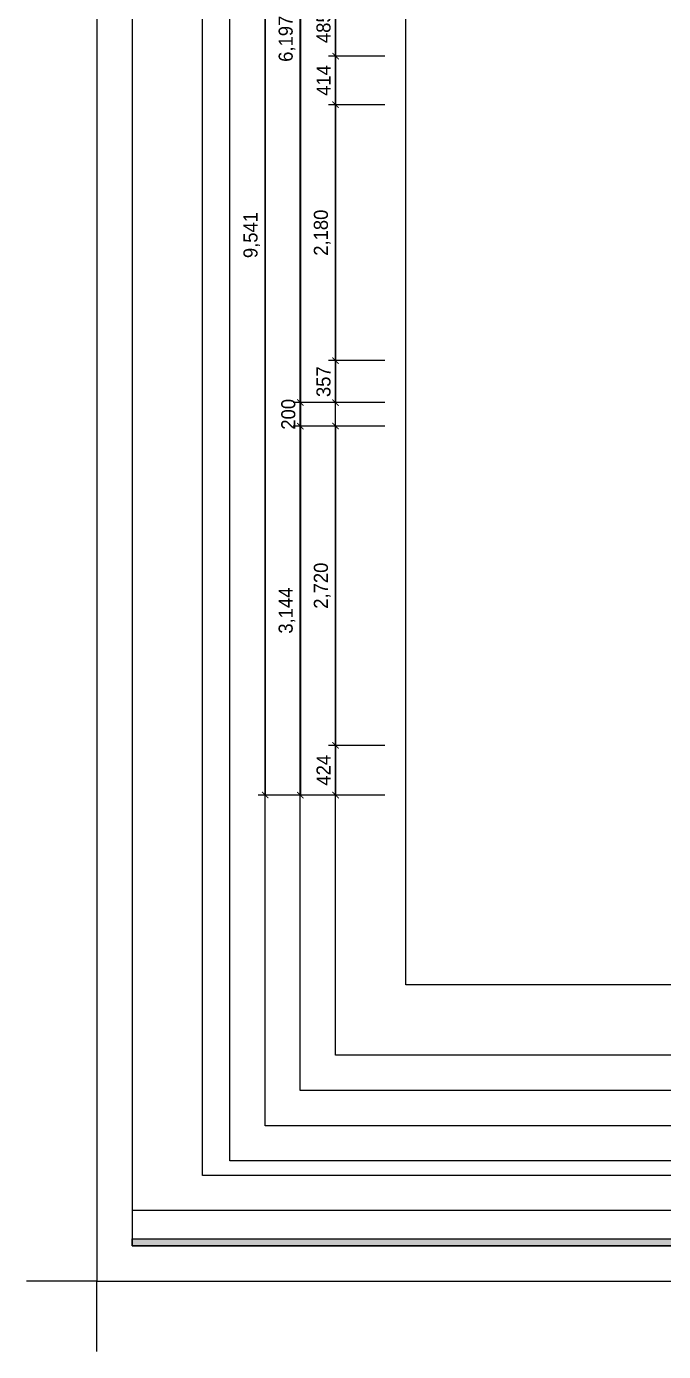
# Model space of a CAD drawing. Header units: millimetres. Extents: x -7413 to 64677, y 6112 to 38711.
# Drawn here: x 38277 to 43708, y 6112 to 17399 of the extents above; entities that cross this region are included whole.
import ezdxf
from ezdxf.enums import TextEntityAlignment as Align

# ---------------------------------------------------------------- set-up
doc = ezdxf.new("R2010")
doc.units = ezdxf.units.MM
doc.header["$LTSCALE"] = 100
doc.layers.get('Defpoints').update_dxf_attribs({"color": 139})
for name, color, linetype in [('FORM(YOURNAME)-1', 1, 'Continuous'), ('FORM(YOURNAME)-11', 1, 'Continuous'), ('치수선', 1, 'Continuous')]:
    doc.layers.add(name, color=color, linetype=linetype)
doc.styles.add('YOURNAME', font='Dotum.ttf')
doc.dimstyles.new('YOURNAME-60', dxfattribs={"dimscale": 60, "dimtxt": 2, "dimasz": 0.9, "dimexe": 1, "dimexo": 3, "dimgap": 0.7, "dimtad": 1, "dimdec": 0, "dimzin": 0, "dimdsep": 46, "dimlunit": 6, "dimtxsty": 'YOURNAME', "dimblk": 'ARCHTICK', "dimcen": 0, "dimclrd": 1, "dimclre": 1, "dimclrt": 7, "dimadec": 0, "dimazin": 0, "dimtfac": 1, "dimtdec": 0, "dimtix": 1, "dimtmove": 2, "dimatfit": 3, "dimldrblk": 'ARCHTICK', "dimfxl": 1, "dimtolj": 1, "dimtzin": 0, "dimarcsym": 0})

# ---------------------------------------------------------------- blocks, each defined once
blk = doc.blocks.new('FORM-ELEVATION')
at = {"layer": 'FORM(YOURNAME)-11'}
h = blk.add_hatch(color=256, dxfattribs=at)
h.dxf.hatch_style = 1
h.paths.add_polyline_path([(-10309, 35708), (71691, 35708), (71691, 35508), (-10309, 35508)])
h.paths.add_polyline_path([(-10309, -21492), (71691, -21492), (71691, -21692), (-10309, -21692)])
at = {"layer": 'Defpoints', "color": 158}
blk.add_line((62481, -20692), (-10309, -20692), dxfattribs=at)
for points in [[(-10309, -21692), (71691, -21692), (71691, 35708), (-10309, 35708)], [(-8309, 33708), (61071, 33708), (61071, -19692), (-8309, -19692)]]:
    blk.add_lwpolyline(points, close=True, dxfattribs=at)
at = {"layer": 'Defpoints', "color": 1}
blk.add_lwpolyline([(-11309, -24692), (-11309, -22692), (-13309, -22692)], dxfattribs=at)
at = {"layer": 'FORM(YOURNAME)-11', "color": 250}
blk.add_lwpolyline([(-11309, -22692), (72691, -22692), (72691, 36708), (-11309, 36708)], close=True, dxfattribs=at)
at = {"layer": 'FORM(YOURNAME)-11'}
blk.add_lwpolyline([(-10309, -21492), (71691, -21492), (71691, -21692), (-10309, -21692)], close=True, dxfattribs=at)
at = {"layer": 'FORM(YOURNAME)-11', "color": 3, "style": 'YOURNAME'}
for tag, height, p in [('1', 451, (71041, -1219)), ('2', 451, (71041, -1863)), ('3', 451, (71041, -3150)), ('4', 451, (71041, -5081)), ('5', 515, (71041, -7398)), ('6', 515, (71041, -9650)), ('7', 515, (71041, -11903)), ('8', 515, (71041, -14155)), ('9', 515, (71041, -16408)), ('10', 515, (66791, -18596)), ('11', 515, (71041, -18660)), ('12', 515, (66791, -20848)), ('13', 515, (71041, -20848))]:
    blk.add_attdef(tag, text='', height=height, dxfattribs=at).set_placement(p, align=Align.MIDDLE_RIGHT)
blk = doc.blocks.new('_ArchTick')
at = {"color": 0, "linetype": 'ByBlock', "const_width": 0.15}
blk.add_lwpolyline([(-0.5, -0.5), (0.5, 0.5)], dxfattribs=at)
blk = doc.blocks.new('*D137')
at = {"layer": 'Defpoints', "color": 0, "transparency": 16777216}
for p in [(41512, 20392), (40312, 10851), (41512, 10851)]:
    blk.add_point(p, dxfattribs=at)
at = {"layer": '치수선', "color": 1, "lineweight": -2, "transparency": 16777216}
for p, q in [((41332, 20392), (40252, 20392)), ((40312, 20392), (40312, 10851)), ((41332, 10851), (40252, 10851))]:
    blk.add_line(p, q, dxfattribs=at)
at = {"layer": '치수선', "color": 1, "lineweight": -2, "transparency": 16777216, "xscale": 54, "yscale": 54, "zscale": 54}
for p, rotation in [((40312, 20392), 90), ((40312, 10851), 270)]:
    blk.add_blockref('_ArchTick', p, dxfattribs=dict(at, rotation=rotation))
at = {"layer": '치수선', "color": 7, "transparency": 16777216, "insert": (40198, 15622), "char_height": 120, "attachment_point": 5, "rotation": 90, "style": 'YOURNAME'}
blk.add_mtext('\\A1;9,541', dxfattribs=at)
blk = doc.blocks.new('*D126')
at = {"layer": 'Defpoints', "color": 0, "transparency": 16777216}
for p in [(41512, 20392), (40612, 14195), (41512, 14195)]:
    blk.add_point(p, dxfattribs=at)
at = {"layer": '치수선', "color": 1, "lineweight": -2, "transparency": 16777216}
for p, q in [((41332, 20392), (40552, 20392)), ((40612, 20392), (40612, 14195)), ((41332, 14195), (40552, 14195))]:
    blk.add_line(p, q, dxfattribs=at)
at = {"layer": '치수선', "color": 1, "lineweight": -2, "transparency": 16777216, "xscale": 54, "yscale": 54, "zscale": 54}
for p, rotation in [((40612, 20392), 90), ((40612, 14195), 270)]:
    blk.add_blockref('_ArchTick', p, dxfattribs=dict(at, rotation=rotation))
at = {"layer": '치수선', "color": 7, "transparency": 16777216, "insert": (40498, 17294), "char_height": 120, "attachment_point": 5, "rotation": 90, "style": 'YOURNAME'}
blk.add_mtext('\\A1;6,197', dxfattribs=at)
blk = doc.blocks.new('*D127')
at = {"layer": 'Defpoints', "color": 0, "transparency": 16777216}
for p in [(41512, 14195), (40612, 13995), (41512, 13995)]:
    blk.add_point(p, dxfattribs=at)
at = {"layer": '치수선', "color": 1, "lineweight": -2, "transparency": 16777216}
for p, q in [((40612, 14195), (40612, 14249)), ((41332, 14195), (40552, 14195)), ((40612, 14195), (40612, 13995)), ((41332, 13995), (40552, 13995)), ((40612, 13995), (40612, 13941))]:
    blk.add_line(p, q, dxfattribs=at)
at = {"layer": '치수선', "color": 1, "lineweight": -2, "transparency": 16777216, "xscale": 54, "yscale": 54, "zscale": 54}
for p, rotation in [((40612, 14195), 270), ((40612, 13995), 90)]:
    blk.add_blockref('_ArchTick', p, dxfattribs=dict(at, rotation=rotation))
at = {"layer": '치수선', "color": 7, "transparency": 16777216, "insert": (40510, 14095), "char_height": 120, "attachment_point": 5, "rotation": 90, "style": 'YOURNAME'}
blk.add_mtext('\\A1;200', dxfattribs=at)
blk = doc.blocks.new('*D128')
at = {"layer": 'Defpoints', "color": 0, "transparency": 16777216}
for p in [(41512, 13995), (40612, 10851), (41512, 10851)]:
    blk.add_point(p, dxfattribs=at)
at = {"layer": '치수선', "color": 1, "lineweight": -2, "transparency": 16777216}
for p, q in [((41332, 13995), (40552, 13995)), ((40612, 13995), (40612, 10851)), ((41332, 10851), (40552, 10851))]:
    blk.add_line(p, q, dxfattribs=at)
at = {"layer": '치수선', "color": 1, "lineweight": -2, "transparency": 16777216, "xscale": 54, "yscale": 54, "zscale": 54}
for p, rotation in [((40612, 13995), 90), ((40612, 10851), 270)]:
    blk.add_blockref('_ArchTick', p, dxfattribs=dict(at, rotation=rotation))
at = {"layer": '치수선', "color": 7, "transparency": 16777216, "insert": (40498, 12423), "char_height": 120, "attachment_point": 5, "rotation": 90, "style": 'YOURNAME'}
blk.add_mtext('\\A1;3,144', dxfattribs=at)
blk = doc.blocks.new('*D131')
at = {"layer": 'Defpoints', "color": 0, "transparency": 16777216}
for p in [(41512, 17631), (40912, 17146), (41512, 17146)]:
    blk.add_point(p, dxfattribs=at)
at = {"layer": '치수선', "color": 1, "lineweight": -2, "transparency": 16777216}
for p, q in [((41332, 17631), (40852, 17631)), ((40912, 17631), (40912, 17146)), ((41332, 17146), (40852, 17146))]:
    blk.add_line(p, q, dxfattribs=at)
at = {"layer": '치수선', "color": 1, "lineweight": -2, "transparency": 16777216, "xscale": 54, "yscale": 54, "zscale": 54}
for p, rotation in [((40912, 17631), 90), ((40912, 17146), 270)]:
    blk.add_blockref('_ArchTick', p, dxfattribs=dict(at, rotation=rotation))
at = {"layer": '치수선', "color": 7, "transparency": 16777216, "insert": (40810, 17388), "char_height": 120, "attachment_point": 5, "rotation": 90, "style": 'YOURNAME'}
blk.add_mtext('\\A1;485', dxfattribs=at)
blk = doc.blocks.new('*D132')
at = {"layer": 'Defpoints', "color": 0, "transparency": 16777216}
for p in [(41512, 17146), (40912, 16732), (41512, 16732)]:
    blk.add_point(p, dxfattribs=at)
at = {"layer": '치수선', "color": 1, "lineweight": -2, "transparency": 16777216}
for p, q in [((41332, 17146), (40852, 17146)), ((40912, 17146), (40912, 16732)), ((41332, 16732), (40852, 16732))]:
    blk.add_line(p, q, dxfattribs=at)
at = {"layer": '치수선', "color": 1, "lineweight": -2, "transparency": 16777216, "xscale": 54, "yscale": 54, "zscale": 54}
for p, rotation in [((40912, 17146), 90), ((40912, 16732), 270)]:
    blk.add_blockref('_ArchTick', p, dxfattribs=dict(at, rotation=rotation))
at = {"layer": '치수선', "color": 7, "transparency": 16777216, "insert": (40810, 16939), "char_height": 120, "attachment_point": 5, "rotation": 90, "style": 'YOURNAME'}
blk.add_mtext('\\A1;414', dxfattribs=at)
blk = doc.blocks.new('*D133')
at = {"layer": 'Defpoints', "color": 0, "transparency": 16777216}
for p in [(41512, 16732), (40912, 14552), (41512, 14552)]:
    blk.add_point(p, dxfattribs=at)
at = {"layer": '치수선', "color": 1, "lineweight": -2, "transparency": 16777216}
for p, q in [((41332, 16732), (40852, 16732)), ((40912, 16732), (40912, 14552)), ((41332, 14552), (40852, 14552))]:
    blk.add_line(p, q, dxfattribs=at)
at = {"layer": '치수선', "color": 1, "lineweight": -2, "transparency": 16777216, "xscale": 54, "yscale": 54, "zscale": 54}
for p, rotation in [((40912, 16732), 90), ((40912, 14552), 270)]:
    blk.add_blockref('_ArchTick', p, dxfattribs=dict(at, rotation=rotation))
at = {"layer": '치수선', "color": 7, "transparency": 16777216, "insert": (40798, 15642), "char_height": 120, "attachment_point": 5, "rotation": 90, "style": 'YOURNAME'}
blk.add_mtext('\\A1;2,180', dxfattribs=at)
blk = doc.blocks.new('*D134')
at = {"layer": 'Defpoints', "color": 0, "transparency": 16777216}
for p in [(41512, 14552), (40912, 14195), (41512, 14195)]:
    blk.add_point(p, dxfattribs=at)
at = {"layer": '치수선', "color": 1, "lineweight": -2, "transparency": 16777216}
for p, q in [((41332, 14552), (40852, 14552)), ((40912, 14552), (40912, 14195)), ((41332, 14195), (40852, 14195))]:
    blk.add_line(p, q, dxfattribs=at)
at = {"layer": '치수선', "color": 1, "lineweight": -2, "transparency": 16777216, "xscale": 54, "yscale": 54, "zscale": 54}
for p, rotation in [((40912, 14552), 90), ((40912, 14195), 270)]:
    blk.add_blockref('_ArchTick', p, dxfattribs=dict(at, rotation=rotation))
at = {"layer": '치수선', "color": 7, "transparency": 16777216, "insert": (40810, 14373), "char_height": 120, "attachment_point": 5, "rotation": 90, "style": 'YOURNAME'}
blk.add_mtext('\\A1;357', dxfattribs=at)
blk = doc.blocks.new('*D135')
at = {"layer": 'Defpoints', "color": 0, "transparency": 16777216}
for p in [(41512, 13995), (40912, 11275), (41512, 11275)]:
    blk.add_point(p, dxfattribs=at)
at = {"layer": '치수선', "color": 1, "lineweight": -2, "transparency": 16777216}
for p, q in [((41332, 13995), (40852, 13995)), ((40912, 13995), (40912, 11275)), ((41332, 11275), (40852, 11275))]:
    blk.add_line(p, q, dxfattribs=at)
at = {"layer": '치수선', "color": 1, "lineweight": -2, "transparency": 16777216, "xscale": 54, "yscale": 54, "zscale": 54}
for p, rotation in [((40912, 13995), 90), ((40912, 11275), 270)]:
    blk.add_blockref('_ArchTick', p, dxfattribs=dict(at, rotation=rotation))
at = {"layer": '치수선', "color": 7, "transparency": 16777216, "insert": (40798, 12635), "char_height": 120, "attachment_point": 5, "rotation": 90, "style": 'YOURNAME'}
blk.add_mtext('\\A1;2,720', dxfattribs=at)
blk = doc.blocks.new('*D136')
at = {"layer": 'Defpoints', "color": 0, "transparency": 16777216}
for p in [(41512, 11275), (40912, 10851), (41512, 10851)]:
    blk.add_point(p, dxfattribs=at)
at = {"layer": '치수선', "color": 1, "lineweight": -2, "transparency": 16777216}
for p, q in [((41332, 11275), (40852, 11275)), ((40912, 11275), (40912, 10851)), ((41332, 10851), (40852, 10851))]:
    blk.add_line(p, q, dxfattribs=at)
at = {"layer": '치수선', "color": 1, "lineweight": -2, "transparency": 16777216, "xscale": 54, "yscale": 54, "zscale": 54}
for p, rotation in [((40912, 11275), 90), ((40912, 10851), 270)]:
    blk.add_blockref('_ArchTick', p, dxfattribs=dict(at, rotation=rotation))
at = {"layer": '치수선', "color": 7, "transparency": 16777216, "insert": (40810, 11063), "char_height": 120, "attachment_point": 5, "rotation": 90, "style": 'YOURNAME'}
blk.add_mtext('\\A1;424', dxfattribs=at)

msp = doc.modelspace()

# ---------------------------------------------------------------- linework, layer by layer
at = {"layer": 'Defpoints'}
for points in [[(40011.7, 23754.8), (60825.7, 23754.8), (60825.7, 7734.8), (40011.7, 7734.8)], [(40311.7, 23454.8), (60525.7, 23454.8), (60525.7, 8034.8), (40311.7, 8034.8)], [(40611.7, 23154.8), (60225.7, 23154.8), (60225.7, 8334.8), (40611.7, 8334.8)], [(40911.7, 22854.8), (59925.7, 22854.8), (59925.7, 8634.8), (40911.7, 8634.8)], [(41511.7, 22254.8), (59325.7, 22254.8), (59325.7, 9234.8), (41511.7, 9234.8)]]:
    msp.add_lwpolyline(points, close=True, dxfattribs=at)

# ---------------------------------------------------------------- block references
at = {"layer": 'FORM(YOURNAME)-1', "xscale": 0.3, "yscale": 0.3, "zscale": 0.3}
msp.add_blockref('FORM-ELEVATION', (42270.1, 13519.1), dxfattribs=at)

# ---------------------------------------------------------------- dimensions: what is measured, and where the dimension line sits
at = {"layer": '치수선'}
for base, p1, p2, picture, middle in [((40311.7, 10851.1), (41511.7, 20392.1), (41511.7, 10851.1), '*D137', (40198.1, 15621.6)), ((40611.7, 14195.1), (41511.7, 20392.1), (41511.7, 14195.1), '*D126', (40498.1, 17293.6)), ((40911.7481, 17146.0868), (41511.7481, 17630.6037), (41511.7481, 17146.0868), '*D131', (40809.6667, 17388.3453)), ((40911.7481, 16731.6037), (41511.7481, 17146.0868), (41511.7481, 16731.6037), '*D132', (40809.7481, 16938.8453)), ((40911.7, 14551.6), (41511.7, 16731.6), (41511.7, 14551.6), '*D133', (40798.1, 15641.6)), ((40911.7481, 14195.0868), (41511.7481, 14551.6037), (41511.7481, 14195.0868), '*D134', (40809.6667, 14373.3453)), ((40611.7, 13995.1), (41511.7, 14195.1), (41511.7, 13995.1), '*D127', (40509.7, 14095.1)), ((40611.7, 10851.1), (41511.7, 13995.1), (41511.7, 10851.1), '*D128', (40498.1, 12423.1)), ((40911.7481, 11274.6037), (41511.7481, 13995.0868), (41511.7481, 11274.6037), '*D135', (40798.1063, 12634.8453)), ((40911.7481, 10851.0868), (41511.7481, 11274.6037), (41511.7481, 10851.0868), '*D136', (40809.7481, 11062.8453))]:
    dim = msp.add_linear_dim(base=base, p1=p1, p2=p2, angle=90, dimstyle='YOURNAME-60', dxfattribs=at)
    dim.commit()
    dim.dimension.update_dxf_attribs({"geometry": picture, "text_midpoint": middle})

doc.saveas('drawing.dxf')
